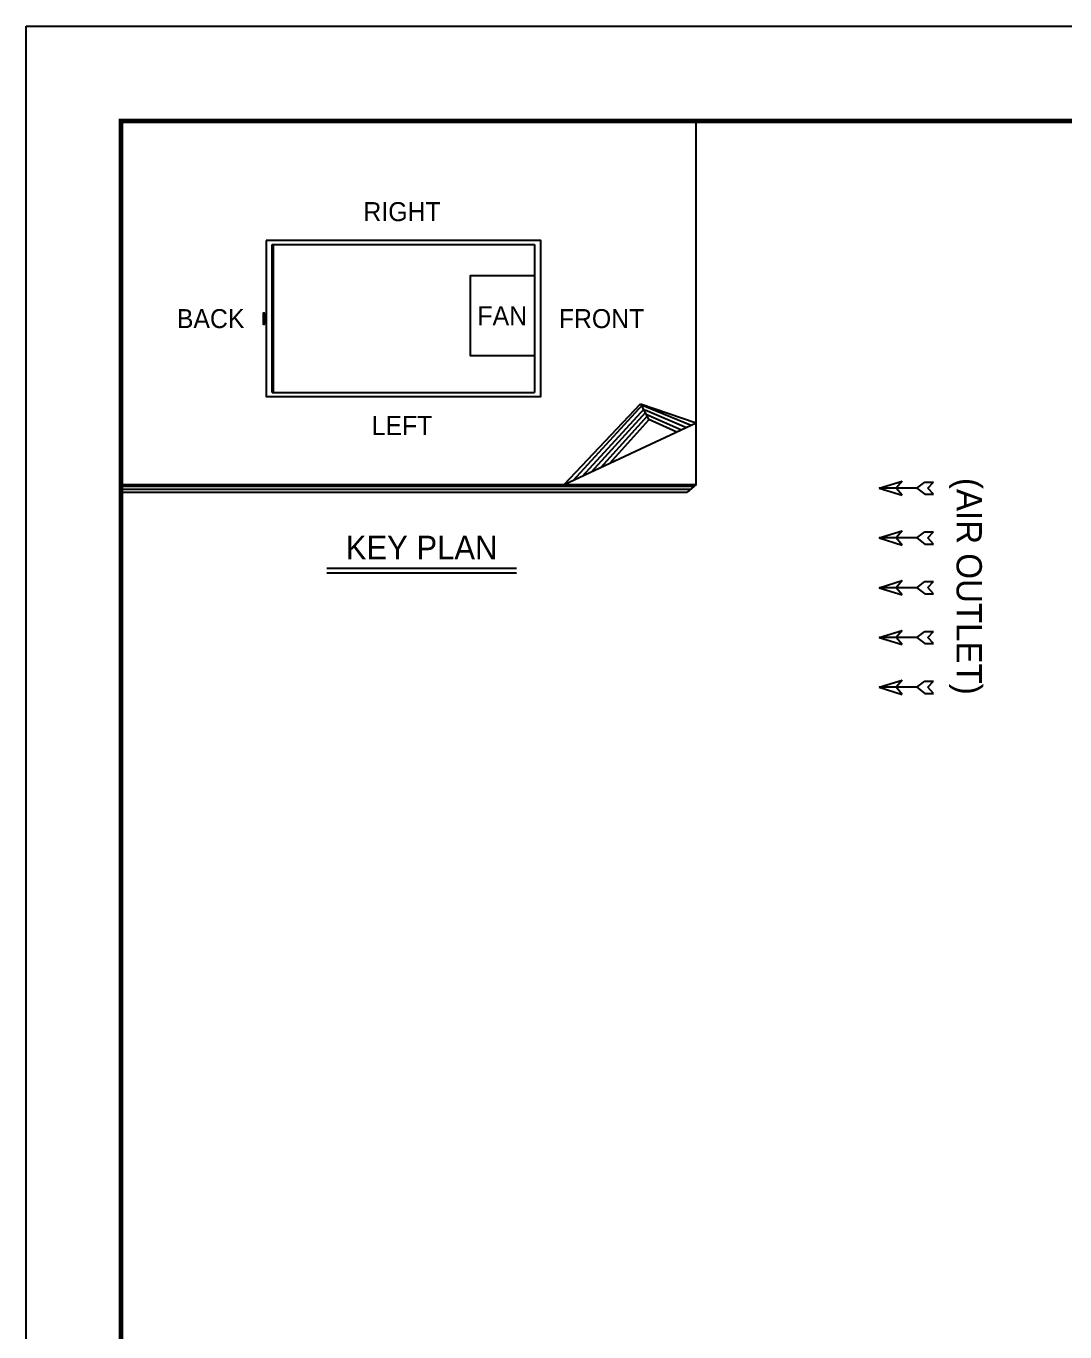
# Model space of a CAD drawing. Header units: millimetres. Extents: x -662756 to 31653, y -141394 to 22156.
# Drawn here: x 2246 to 9913, y 12515 to 22156 of the extents above; entities that cross this region are included whole.
import ezdxf
from ezdxf.enums import TextEntityAlignment as Align

# ---------------------------------------------------------------- set-up
doc = ezdxf.new("R2010")
doc.units = ezdxf.units.MM
for name, color, linetype in [('냉각탑', 4, 'Continuous'), ('냉각탑_box', 1, 'Continuous'), ('냉각탑_dim', 1, 'Continuous'), ('냉각탑_form', 1, 'Continuous'), ('냉각탑_text', 3, 'Continuous')]:
    doc.layers.add(name, color=color, linetype=linetype)
doc.styles.add('돋움', font='Dotum.ttf')

# ---------------------------------------------------------------- blocks, each defined once
blk = doc.blocks.new('화살표 IN OUT')
at = {"layer": '냉각탑_dim'}
for p, q in [((-322.7, 43), (-383.9, 43)), ((-343.1, 0.5), (-383.9, 43)), ((-383.9, -43), (-343.1, 0.5)), ((-266.4, 0), (-322.7, 43)), ((-266.4, 0), (-322.7, -43)), ((-266.4, 0), (0, 0)), ((-163.5, 50), (-121.5, 0)), ((0, 0), (-163.5, 50)), ((-163.5, -50), (-121.5, 0)), ((0, 0), (-163.5, -50)), ((-322.7, -43), (-383.9, -43))]:
    blk.add_line(p, q, dxfattribs=at)

msp = doc.modelspace()

# ---------------------------------------------------------------- linework, layer by layer
at = {"layer": 'Defpoints'}
msp.add_lwpolyline([(2245.7, 22156.3), (31652.9, 22156.3), (31652.9, 1361.2), (2245.7, 1361.2)], close=True, dxfattribs=at)
at = {"layer": '냉각탑', "ltscale": 30}
for p, q in [((4062.6, 19450.6), (4062.6, 20543)), ((4062.6, 20543), (5997.4, 20543)), ((4071.8, 19450.6), (4071.8, 20543)), ((5997.4, 20543), (5997.4, 19450.6)), ((4062.6, 19450.6), (5997.4, 19450.6))]:
    msp.add_line(p, q, dxfattribs=at)
msp.add_lwpolyline([(4016.5, 20573), (4016.5, 19420.7), (6044.6, 19420.7), (6044.6, 20573)], close=True, dxfattribs=at)
for points in [[(5997.4, 20311.5), (5523.4, 20311.5), (5523, 19725), (5997.4, 19725)], [(4007.8, 20037.6), (3996.1, 20037.6), (3996.1, 19956.1), (4007.8, 19956.1)], [(4001.9, 20037.6), (4001.9, 19956.1)], [(4007.8, 19956.1), (4007.8, 20037.6)]]:
    msp.add_lwpolyline(points, dxfattribs=at)
at = {"layer": '냉각탑_box'}
for p, q in [((7190.7, 18770.9), (7190.7, 21456.1)), ((6216.5, 18770.9), (6781.9, 19368.6)), ((6284.1, 18802.5), (6798.4, 19361.7)), ((6351.7, 18834.1), (6809.7, 19333.7)), ((6419.2, 18865.6), (6820.9, 19305.7)), ((6781.9, 19368.6), (7190.7, 19226.1)), ((6781.9, 19368.6), (6843.3, 19249.7)), ((6800.7, 19356), (7155.2, 19209.5)), ((6814.3, 19322.2), (7119.6, 19192.9)), ((6827.8, 19288.5), (7084, 19176.3)), ((6216.5, 18770.9), (7190.7, 19226.1)), ((6486.8, 18897.2), (6832.1, 19277.7)), ((6554.4, 18928.8), (6843.3, 19249.7)), ((6841.3, 19254.8), (7048.5, 19159.6)), ((2945.9, 18770.9), (7190.7, 18770.9)), ((2945.9, 18759.2), (7176.6, 18759.2)), ((2945.9, 18737.8), (7150.6, 18737.8)), ((2945.9, 18716.3), (7124.7, 18716.3)), ((7190.7, 18770.9), (7124.7, 18716.3)), ((4464.9, 18154.4), (5864.9, 18154.4)), ((4464.9, 18119.4), (5864.9, 18119.4))]:
    msp.add_line(p, q, dxfattribs=at)
at = {"layer": '냉각탑_form', "const_width": 35}
msp.add_lwpolyline([(2945.9, 21456.1), (2945.9, 2061.3), (30952.7, 2061.3), (30952.7, 21456.1)], close=True, dxfattribs=at)

# ---------------------------------------------------------------- block references
at = {"layer": '냉각탑_dim', "xscale": -1.04999997375291, "yscale": 1.04999997374806, "zscale": 1.04999997375}
for p in [(8541.3, 18744.7), (8541.3, 18377.2), (8541.3, 18009.7), (8541.3, 17642.2), (8541.3, 17274.7)]:
    msp.add_blockref('화살표 IN OUT', p, dxfattribs=at)

# ---------------------------------------------------------------- texts
at = {"layer": '냉각탑_text', "style": '돋움'}
for s, height, p in [('RIGHT', 140, (5020.5, 20786.6)), ('BACK', 140, (3607.8, 19996.8)), ('FAN', 140, (5760.2, 20018.2)), ('FRONT', 140, (6493.2, 19996.8)), ('LEFT', 140, (5020.5, 19207.8)), ('KEY PLAN', 175, (5164.9, 18306.1))]:
    msp.add_text(s, height=height, dxfattribs=at).set_placement(p, align=Align.MIDDLE_CENTER)
msp.add_text('(AIR OUTLET)', height=186.667, rotation=270, dxfattribs=at).set_placement((9207.2, 18019.8), align=Align.MIDDLE_CENTER)

doc.saveas('drawing.dxf')
